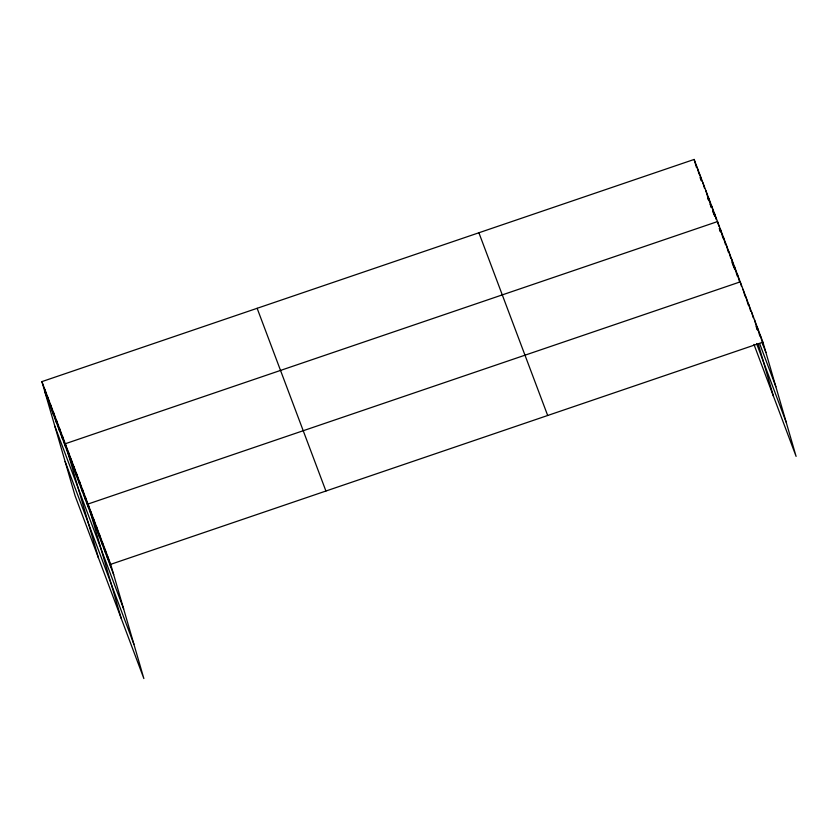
<?xml version="1.0" encoding="UTF-8"?>
<svg xmlns="http://www.w3.org/2000/svg" width="838" height="838" viewBox="0 0 838 838"><rect width="100%" height="100%" fill="white"/><g stroke="black" fill="none" stroke-linecap="round" stroke-linejoin="round"><path stroke-width="1.26" d="M41.9 381.615L110.689 564.341L143.864 678.55L75.085 495.824L41.9 381.615L694.136 159.45L762.915 342.176L796.1 456.385L753.949 344.408M110.689 564.341L762.915 342.176M700.044 177.509L701.301 180.84M707.565 197.485L708.822 200.816L705.826 190.519M710.069 204.137L711.326 207.468L708.749 198.281M712.572 210.799L713.829 214.119M719.255 228.544L720.512 231.875L719.517 228.439M731.857 262.022L733.889 267.406M756.18 326.631L757.395 329.858L754.41 319.561M762.266 342.784L765.911 352.473M759.657 343.695L775.873 386.768M756.546 343.496L786.138 422.101M478.896 232.765L547.685 415.491M257.14 308.3L325.919 491.026M44.896 391.912L113.675 574.638M54.858 426.196L123.636 608.922M65.123 461.529L133.902 644.254M760.076 334.634L763.072 344.931M757.248 327.103L759.898 336.258M751.571 312.029L753.236 317.749M748.732 304.487L750.722 311.359M745.893 296.956L748.219 304.959M743.055 289.414L745.055 296.275M741.546 286.449L740.216 281.882L87.99 504.036L121.164 618.245M758.306 344.135L773.401 396.091M737.377 274.34L739.713 282.354M734.549 266.798L737.199 275.953M731.71 259.267L734.696 269.564M728.871 251.725L730.862 258.596M726.033 244.193L728.358 252.196M723.194 236.651L725.519 244.665M720.355 229.12L723.016 238.264M718.847 226.155L717.517 221.578L65.291 443.742L98.465 557.951M714.594 213.816L716.26 219.535M711.672 206.043L714.667 216.34M702.904 182.747L704.569 188.466M699.981 174.985L701.647 180.704M697.059 167.212L699.049 174.084M694.136 159.45L696.462 167.464M107.851 556.799L110.836 567.096M105.012 549.267L107.997 559.564M102.173 541.725L105.169 552.022M99.334 534.183L102.33 544.48M96.496 526.652L99.492 536.949M93.657 519.11L96.653 529.407M90.818 511.578L93.814 521.875M85.151 496.505L88.137 506.801M82.313 488.963L85.298 499.259M79.474 481.431L82.47 491.728M76.635 473.889L79.631 484.186M73.796 466.347L76.792 476.644M70.958 458.815L73.954 469.112M68.129 451.273L71.115 461.57M62.368 435.97L65.354 446.266M59.435 428.208L62.431 438.504M56.513 420.446L59.508 430.742M53.59 412.673L56.586 422.97M50.668 404.911L53.663 415.208M47.745 397.139L50.741 407.436M44.823 389.377L47.818 399.674"/></g></svg>
